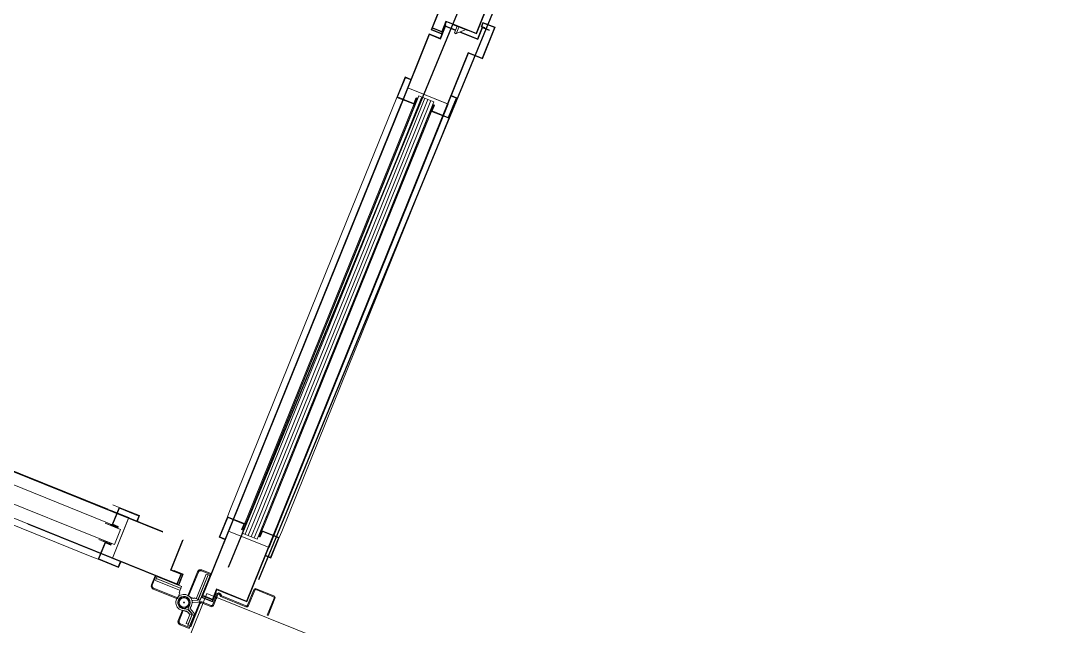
# Model space of a CAD drawing. Header units: centimetres. Extents: x 139057 to 200038, y 34824 to 80516.
# Drawn here: x 165461.4 to 165619.9, y 54799.2 to 54892.2 of the extents above; entities that cross this region are included whole.
import ezdxf

# ---------------------------------------------------------------- set-up
doc = ezdxf.new("R2010")
doc.units = ezdxf.units.CM
doc.header["$LTSCALE"] = 100
for name, pattern in [('HIDDEN', [0.5, 0.25, -0.25]), ('TRATTEGGIATA', [0.75, 0.5, -0.25]), ('TRATTO-PUNTO', [1, 0.5, -0.25, 0, -0.25])]:
    doc.linetypes.add(name, pattern=pattern)
doc.layers.get('0').update_dxf_attribs({"lineweight": 0})
doc.layers.add('430_TAVOLATI_001-AM_0', color=3, linetype='Continuous', lineweight=0)
doc.layers.add('441_SERRAMENTI_001-AM_0', color=1, linetype='Continuous', lineweight=0)
doc.layers.add('_s_09_Perimetro_proprietà', color=40, linetype='Continuous')
doc.layers.add('A-SOGLIE', color=1, linetype='Continuous')
pattern_1 = [(315, (-309.5877, 5364.753), (2.6516504, 2.6516504), []), (315, (-309.5877, 5362.101), (2.6516504, 2.6516504), [1.875, -0.9375])]
pattern_2 = [(45, (-309.5877, -5342.753), (2.6516504, -2.6516504), []), (45, (-309.5877, -5340.101), (2.6516504, -2.6516504), [1.875, -0.9375])]
pattern_3 = [(225, (3170.2874, 5364.753), (-2.6516504, 2.6516504), []), (225, (3170.2874, 5362.101), (-2.6516504, 2.6516504), [1.875, -0.9375])]
pattern_4 = [(135, (3170.2874, -5342.753), (-2.6516504, -2.6516504), []), (135, (3170.2874, -5340.101), (-2.6516504, -2.6516504), [1.875, -0.9375])]

# ---------------------------------------------------------------- blocks, each defined once
blk = doc.blocks.new('COPRITESTA2C')
for p, q in [((0, 0), (44, 0)), ((0, 0), (0, -10)), ((44, 0), (44, -15)), ((-1, -10), (-1, -20)), ((-1, -10), (0, -10)), ((-1, -20), (39, -20))]:
    blk.add_line(p, q)
at = {"linetype": 'TRATTEGGIATA', "ltscale": 10}
for p, q in [((42.5, 0), (42.5, -15)), ((-1, -18.5), (39, -18.5))]:
    blk.add_line(p, q, dxfattribs=at)
blk.add_arc((39, -15), 5, 270, 0)
blk.add_arc((39, -15), 3.5, 270, 0, dxfattribs=at)
blk = doc.blocks.new('COPRITESTA1C')
for p, q in [((0, 0), (0, -10)), ((0, 0), (21, 0)), ((21, 0), (21, -15)), ((-1, -10), (-1, -20)), ((-1, -10), (0, -10)), ((-1, -20), (16, -20))]:
    blk.add_line(p, q)
at = {"linetype": 'TRATTEGGIATA', "ltscale": 10}
for p, q in [((19.5, 0), (19.5, -15)), ((-1, -18.5), (16, -18.5))]:
    blk.add_line(p, q, dxfattribs=at)
blk.add_arc((16, -15), 3.5, 270, 0, dxfattribs=at)
blk.add_arc((16, -15), 5, 270, 0)
blk = doc.blocks.new('MSG09.2af.EH')
at = {"linetype": 'Continuous', "ltscale": 10}
h = blk.add_hatch(dxfattribs=at)
h.set_pattern_fill('ANSI33', color=256, scale=15, angle=270, style=0)
h.set_pattern_definition(pattern_2)
h.paths.add_polyline_path([(1085.3, 25.4), (1085.3, 23.9), (1072.8, 23.9), (1072.8, 25.4)])
h = blk.add_hatch(dxfattribs=at)
h.set_pattern_fill('ANSI33', color=256, scale=15, angle=270, style=0)
h.set_pattern_definition(pattern_2)
h.paths.add_polyline_path([(1085.3, 25.4), (1085.3, 23.9), (1072.8, 23.9), (1072.8, 25.4)])
h = blk.add_hatch(dxfattribs=at)
h.set_pattern_fill('ANSI33', color=256, scale=15, angle=90, style=0)
h.set_pattern_definition(pattern_4)
h.paths.add_polyline_path([(1775.4, 25.4), (1775.4, 23.9), (1787.9, 23.9), (1787.9, 25.4)])
h = blk.add_hatch(dxfattribs=at)
h.set_pattern_fill('ANSI33', color=256, scale=15, angle=90, style=0)
h.set_pattern_definition(pattern_4)
h.paths.add_polyline_path([(1775.4, 25.4), (1775.4, 23.9), (1787.9, 23.9), (1787.9, 25.4)])
h = blk.add_hatch(dxfattribs=at)
h.set_pattern_fill('ANSI33', color=256, scale=15, angle=270, style=0)
h.set_pattern_definition(pattern_1)
h.paths.add_polyline_path([(1072.8, -3.4), (1072.8, -1.9), (1085.3, -1.9), (1085.3, -3.4)])
h = blk.add_hatch(dxfattribs=at)
h.set_pattern_fill('ANSI33', color=256, scale=15, angle=270, style=0)
h.set_pattern_definition(pattern_1)
h.paths.add_polyline_path([(1072.8, -3.4), (1072.8, -1.9), (1085.3, -1.9), (1085.3, -3.4)])
h = blk.add_hatch(dxfattribs=at)
h.set_pattern_fill('ANSI33', color=256, scale=15, angle=90, style=0)
h.set_pattern_definition(pattern_3)
h.paths.add_polyline_path([(1787.9, -3.4), (1787.9, -1.9), (1775.4, -1.9), (1775.4, -3.4)])
h = blk.add_hatch(dxfattribs=at)
h.set_pattern_fill('ANSI33', color=256, scale=15, angle=90, style=0)
h.set_pattern_definition(pattern_3)
h.paths.add_polyline_path([(1787.9, -3.4), (1787.9, -1.9), (1775.4, -1.9), (1775.4, -3.4)])
at = {"linetype": 'HIDDEN', "ltscale": 10}
h = blk.add_hatch(dxfattribs=at)
h.set_pattern_fill('ANSI33', color=256, scale=15, angle=180, style=0)
h.set_pattern_definition([(225, (7223.639, 1200.8737), (2.6516504, -2.6516504), []), (225, (7220.9875, 1200.8737), (2.6516504, -2.6516504), [1.875, -0.9375])])
h.paths.add_polyline_path([(1855.5, -194), (1857, -194), (1857, -181.5), (1855.5, -181.5)])
h = blk.add_hatch(dxfattribs=at)
h.set_pattern_fill('ANSI33', color=256, scale=15, angle=180, style=0)
h.set_pattern_definition([(315, (-3483.8665, 1200.8737), (-2.6516504, -2.6516504), []), (315, (-3481.215, 1200.8737), (-2.6516504, -2.6516504), [1.875, -0.9375])])
h.paths.add_polyline_path([(1884.3, -181.5), (1882.8, -181.5), (1882.8, -194), (1884.3, -194)])
at = {"linetype": 'Continuous', "ltscale": 10}
for p, q in [((1863.9, 79.8), (1863.9, 50.7)), ((1865.4, 50.7), (1865.4, 79.8)), ((1895.4, 82.8), (1866.9, 82.8)), ((1866.9, 81.2), (1895.4, 81.2)), ((1866.9, 81.2), (1895.4, 81.2)), ((1895.4, 81.2), (1895.4, 82.8)), ((979.2, 67.6), (927.2, 67.6)), ((927.2, 67.6), (927.2, 47.6)), ((979.2, 67.6), (927.2, 67.6)), ((927.2, 67.6), (927.2, 47.6)), ((978.4, 66.8), (928, 66.8)), ((928, 66.8), (928, 48.4)), ((978.4, 66.8), (928, 66.8)), ((928, 66.8), (928, 48.4)), ((978.4, 66.8), (978.4, 43.9)), ((978.4, 66.8), (978.4, 43.9)), ((979.2, 67.6), (979.2, 44.8)), ((979.2, 67.6), (979.2, 44.8)), ((934.2, 47.6), (927.2, 47.6)), ((934.2, 47.6), (927.2, 47.6)), ((933.4, 48.4), (928, 48.4)), ((933.4, 48.4), (928, 48.4)), ((934.2, 53.1), (933.4, 53.1)), ((933.4, 53.1), (933.4, 48.4)), ((933.4, 53.1), (933.4, 48.4)), ((934.2, 53.1), (933.4, 53.1)), ((935, 60.9), (934.2, 60.9)), ((934.2, 49.1), (934.2, 60.9)), ((934.2, 49.1), (934.2, 60.9)), ((935, 60.9), (934.2, 60.9)), ((934.2, 53.1), (934.2, 47.6)), ((934.2, 53.1), (934.2, 47.6)), ((953.6, 49.1), (934.2, 49.1)), ((953.6, 49.1), (934.2, 49.1)), ((935, 49.9), (935, 60.9)), ((935, 49.9), (935, 60.9)), ((954.4, 49.9), (935, 49.9)), ((954.4, 49.9), (935, 49.9)), ((953.6, 20.6), (953.6, 49.1)), ((953.6, 20.6), (953.6, 49.1)), ((954.4, 19.7), (954.4, 49.9)), ((954.4, 19.7), (954.4, 49.9)), ((1049.4, 53.9), (1083.4, 53.9)), ((1049.4, 44.9), (1049.4, 53.9)), ((1049.4, 44.9), (1049.4, 53.9)), ((1049.4, 53.9), (1083.4, 53.9)), ((1050.4, 52.9), (1082.4, 52.9)), ((1050.4, 44.9), (1050.4, 52.9)), ((1050.4, 44.9), (1050.4, 52.9)), ((1050.4, 52.9), (1082.4, 52.9)), ((1082.4, 26.4), (1082.4, 52.9)), ((1082.4, 26.4), (1082.4, 52.9)), ((1083.4, 53.9), (1286.4, 53.9)), ((1083.4, 53.9), (1286.4, 53.9)), ((1083.4, 25.4), (1083.4, 53.9)), ((1083.4, 25.4), (1083.4, 53.9)), ((1286.4, 53.9), (1767.5, 53.9)), ((1286.4, 53.9), (1767.5, 53.9)), ((1767.5, 53.9), (1777.9, 53.9)), ((1767.5, 53.9), (1777.9, 53.9)), ((1777.9, 25.4), (1777.9, 53.9)), ((1777.9, 53.9), (1811.9, 53.9)), ((1777.9, 53.9), (1811.9, 53.9)), ((1777.9, 25.4), (1777.9, 53.9)), ((1778.9, 26.4), (1778.9, 52.9)), ((1810.9, 52.9), (1778.9, 52.9)), ((1810.9, 52.9), (1778.9, 52.9)), ((1778.9, 26.4), (1778.9, 52.9)), ((1810.9, 44.9), (1810.9, 52.9)), ((1810.9, 44.9), (1810.9, 52.9)), ((1811.9, 44.9), (1811.9, 53.9)), ((1811.9, 44.9), (1811.9, 53.9)), ((1892.4, 49.2), (1866.9, 49.2)), ((1866.9, 47.7), (1892.4, 47.7)), ((947.4, 44.8), (48.5, 44.8)), ((947.4, 44.8), (48.5, 44.8)), ((946.6, 43.9), (49, 43.9)), ((946.6, 43.9), (49, 43.9)), ((946.6, 43.9), (946.6, -5.8)), ((946.6, 43.9), (946.6, -5.8)), ((947.4, 44.8), (947.4, -4.9)), ((947.4, 44.8), (947.4, -4.9)), ((978.4, 43.9), (1614.1, 43.9)), ((978.4, 43.9), (1614.1, 43.9)), ((979.2, 44.8), (1613.6, 44.8)), ((979.2, 44.8), (1613.6, 44.8)), ((1049.4, 44.9), (1050.4, 44.9)), ((1049.4, 44.9), (1050.4, 44.9)), ((1063.4, 45), (1063.4, -22)), ((1063.4, 45), (1063.4, -22)), ((1063.4, -22), (1063.4, 43.9)), ((1063.4, -22), (1063.4, 43.9)), ((1103.9, 44.8), (1887.9, 44.8)), ((1103.9, 44.8), (1887.9, 44.8)), ((1104.4, 43.9), (1887.1, 43.9)), ((1104.4, 43.9), (1887.1, 43.9)), ((1763.8, 45), (1286.4, 45)), ((1763.8, 45), (1286.4, 45)), ((1797.8, -22), (1797.8, 45)), ((1797.8, -22), (1797.8, 45)), ((1797.8, 43.9), (1797.8, -22)), ((1797.8, 43.9), (1797.8, -22)), ((1811.9, 44.9), (1810.9, 44.9)), ((1811.9, 44.9), (1810.9, 44.9)), ((1887.1, 43.9), (1887.1, -5.8)), ((1887.1, 43.9), (1887.1, -5.8)), ((1887.9, 44.8), (1887.9, -4.9)), ((1887.9, 44.8), (1887.9, -4.9)), ((1893.9, 46.2), (1893.9, 5.7)), ((1895.4, 5.7), (1895.4, 46.2)), ((1068.4, 23.5), (1286.4, 23.5)), ((1068.4, -1.5), (1068.4, 23.5)), ((1068.4, -1.5), (1068.4, 23.5)), ((1068.4, 23.5), (1286.4, 23.5)), ((1068.4, 18.5), (1286.4, 18.5)), ((1068.4, 18.5), (1286.4, 18.5)), ((1286.4, 25.4), (1072.8, 25.4)), ((1072.8, 23.9), (1072.8, 25.4)), ((1072.8, 23.9), (1072.8, 25.4)), ((1286.4, 25.4), (1072.8, 25.4)), ((1072.8, 23.9), (1286.4, 23.9)), ((1072.8, 23.9), (1286.4, 23.9)), ((1073.4, 25.4), (1073.4, 26.4)), ((1073.4, 26.4), (1082.4, 26.4)), ((1073.4, 26.4), (1082.4, 26.4)), ((1073.4, 25.4), (1073.4, 26.4)), ((1073.4, 25.4), (1083.4, 25.4)), ((1073.4, 25.4), (1083.4, 25.4)), ((1085.3, 23.9), (1085.3, 25.4)), ((1085.3, 23.9), (1085.3, 25.4)), ((1767.5, 25.4), (1286.4, 25.4)), ((1767.5, 25.4), (1286.4, 25.4)), ((1286.4, 23.9), (1767.5, 23.9)), ((1286.4, 23.9), (1767.5, 23.9)), ((1286.4, 23.5), (1767.5, 23.5)), ((1286.4, 23.5), (1767.5, 23.5)), ((1286.4, 18.5), (1767.5, 18.5)), ((1286.4, 18.5), (1767.5, 18.5)), ((1775.4, 25.4), (1767.5, 25.4)), ((1775.4, 25.4), (1767.5, 25.4)), ((1767.5, 23.9), (1775.8, 23.9)), ((1767.5, 23.9), (1775.8, 23.9)), ((1767.5, 23.5), (1792.8, 23.5)), ((1767.5, 23.5), (1792.8, 23.5)), ((1767.5, 18.5), (1792.8, 18.5)), ((1767.5, 18.5), (1792.8, 18.5)), ((1787.9, 25.4), (1775.4, 25.4)), ((1775.4, 23.9), (1775.4, 25.4)), ((1775.4, 23.9), (1775.4, 25.4)), ((1787.9, 25.4), (1775.4, 25.4)), ((1787.9, 23.9), (1775.4, 23.9)), ((1787.9, 23.9), (1775.4, 23.9)), ((1787.9, 25.4), (1777.9, 25.4)), ((1787.9, 25.4), (1777.9, 25.4)), ((1787.9, 26.4), (1778.9, 26.4)), ((1787.9, 26.4), (1778.9, 26.4)), ((1787.9, 25.4), (1787.9, 26.4)), ((1787.9, 25.4), (1787.9, 26.4)), ((1787.9, 23.9), (1787.9, 25.4)), ((1787.9, 23.9), (1787.9, 25.4)), ((1792.8, -1.5), (1792.8, 23.5)), ((1792.8, -1.5), (1792.8, 23.5)), ((953.6, -4.2), (953.6, 12.9)), ((953.6, -4.2), (953.6, 12.9)), ((954.4, -3.4), (954.4, 12.9)), ((954.4, -3.4), (954.4, 12.9)), ((1068.4, 13.5), (1286.4, 13.5)), ((1068.4, 13.5), (1286.4, 13.5)), ((1068.4, 8.5), (1286.4, 8.5)), ((1068.4, 8.5), (1286.4, 8.5)), ((1068.4, 3.5), (1286.4, 3.5)), ((1068.4, 3.5), (1286.4, 3.5)), ((1286.4, 13.5), (1767.5, 13.5)), ((1286.4, 13.5), (1767.5, 13.5)), ((1286.4, 8.5), (1767.5, 8.5)), ((1286.4, 8.5), (1767.5, 8.5)), ((1286.4, 3.5), (1767.5, 3.5)), ((1286.4, 3.5), (1767.5, 3.5)), ((1767.5, 13.5), (1792.8, 13.5)), ((1767.5, 13.5), (1792.8, 13.5)), ((1767.5, 8.5), (1792.8, 8.5)), ((1767.5, 8.5), (1792.8, 8.5)), ((1767.5, 3.5), (1792.8, 3.5)), ((1767.5, 3.5), (1792.8, 3.5)), ((1893.6, 4.9), (1891.9, 2.5)), ((1893.1, 1.6), (1894.8, 4)), ((963.7, -5.8), (946.6, -5.8)), ((963.7, -5.8), (946.6, -5.8)), ((964.5, -4.9), (947.4, -4.9)), ((964.5, -4.9), (947.4, -4.9)), ((952.1, -4.1), (967.4, -4.1)), ((952.1, -4.1), (952.1, -4.9)), ((952.1, -4.1), (952.1, -4.9)), ((952.1, -4.1), (967.4, -4.1)), ((952.1, -4.9), (966.6, -4.9)), ((952.1, -4.9), (966.6, -4.9)), ((974.4, -4.2), (953.6, -4.2)), ((974.4, -4.2), (953.6, -4.2)), ((975.2, -3.4), (954.4, -3.4)), ((975.2, -3.4), (954.4, -3.4)), ((963.7, -5.8), (963.7, -20.8)), ((963.7, -5.8), (963.7, -20.8)), ((964.5, -4.9), (964.5, -20.8)), ((964.5, -4.9), (964.5, -20.8)), ((966.6, -4.9), (966.6, -21.4)), ((966.6, -4.9), (966.6, -21.4)), ((967.4, -4.1), (967.4, -22.2)), ((967.4, -4.1), (967.4, -22.2)), ((974.4, -22.2), (974.4, -4.2)), ((974.4, -22.2), (974.4, -4.2)), ((975.2, -21.4), (975.2, -3.4)), ((975.2, -21.4), (975.2, -3.4)), ((1068.4, -1.5), (1286.4, -1.5)), ((1068.4, -1.5), (1286.4, -1.5)), ((1286.4, -1.9), (1072.8, -1.9)), ((1072.8, -1.9), (1072.8, -3.4)), ((1072.8, -1.9), (1072.8, -3.4)), ((1286.4, -1.9), (1072.8, -1.9)), ((1072.8, -3.4), (1286.4, -3.4)), ((1072.8, -3.4), (1286.4, -3.4)), ((1073.4, -3.4), (1073.4, -4.4)), ((1073.4, -3.4), (1083.4, -3.4)), ((1073.4, -3.4), (1083.4, -3.4)), ((1073.4, -3.4), (1073.4, -4.4)), ((1073.4, -4.4), (1082.4, -4.4)), ((1073.4, -4.4), (1082.4, -4.4)), ((1082.4, -4.4), (1082.4, -31)), ((1082.4, -4.4), (1082.4, -31)), ((1083.4, -3.4), (1083.4, -32)), ((1083.4, -3.4), (1083.4, -32)), ((1085.3, -1.9), (1085.3, -3.4)), ((1085.3, -1.9), (1085.3, -3.4)), ((1286.4, -1.5), (1767.5, -1.5)), ((1286.4, -1.5), (1767.5, -1.5)), ((1767.5, -1.9), (1286.4, -1.9)), ((1767.5, -1.9), (1286.4, -1.9)), ((1286.4, -3.4), (1767.5, -3.4)), ((1286.4, -3.4), (1767.5, -3.4)), ((1767.5, -1.5), (1792.8, -1.5)), ((1767.5, -1.5), (1792.8, -1.5)), ((1775.4, -1.9), (1767.5, -1.9)), ((1775.4, -1.9), (1767.5, -1.9)), ((1767.5, -3.4), (1775.4, -3.4)), ((1767.5, -3.4), (1775.4, -3.4)), ((1775.4, -1.9), (1775.4, -3.4)), ((1787.9, -1.9), (1775.4, -1.9)), ((1787.9, -1.9), (1775.4, -1.9)), ((1775.4, -1.9), (1775.4, -3.4)), ((1787.9, -3.4), (1775.4, -3.4)), ((1787.9, -3.4), (1775.4, -3.4)), ((1777.9, -3.4), (1777.9, -32)), ((1787.9, -3.4), (1777.9, -3.4)), ((1787.9, -3.4), (1777.9, -3.4)), ((1777.9, -3.4), (1777.9, -32)), ((1778.9, -4.4), (1778.9, -31)), ((1787.9, -4.4), (1778.9, -4.4)), ((1787.9, -4.4), (1778.9, -4.4)), ((1778.9, -4.4), (1778.9, -31)), ((1787.9, -1.9), (1787.9, -3.4)), ((1787.9, -1.9), (1787.9, -3.4)), ((1787.9, -3.4), (1787.9, -4.4)), ((1787.9, -3.4), (1787.9, -4.4)), ((1887.1, -5.8), (1904.2, -5.8)), ((1887.1, -5.8), (1904.2, -5.8)), ((1887.9, -4.9), (1905, -4.9)), ((1887.9, -4.9), (1905, -4.9)), ((1907.9, -4.1), (1892.5, -4.1)), ((1892.5, -4.1), (1892.5, -4.9)), ((1892.5, -4.1), (1892.5, -4.9)), ((1907.9, -4.1), (1892.5, -4.1)), ((1907, -4.9), (1892.5, -4.9)), ((1907, -4.9), (1892.5, -4.9)), ((1912.4, -0.8), (1894.3, -0.8)), ((1894.3, -2.3), (1912.4, -2.3)), ((1904.2, -5.8), (1904.2, -20.8)), ((1904.2, -5.8), (1904.2, -20.8)), ((1905, -4.9), (1905, -20.8)), ((1905, -4.9), (1905, -20.8)), ((1907, -4.9), (1907, -21.4)), ((1907, -4.9), (1907, -21.4)), ((1907.9, -4.1), (1907.9, -22.2)), ((1907.9, -4.1), (1907.9, -22.2)), ((1913.1, -0.8), (1912.4, -0.8)), ((1913.9, -19.2), (1913.9, -3.8)), ((1915.4, -19.2), (1915.4, -3.8)), ((159, -21.4), (966.6, -21.4)), ((159, -21.4), (966.6, -21.4)), ((159.4, -22.2), (967.4, -22.2)), ((159.4, -22.2), (967.4, -22.2)), ((964.5, -20.8), (963.7, -20.8)), ((964.5, -20.8), (963.7, -20.8)), ((1103.7, -22.2), (974.4, -22.2)), ((1103.7, -22.2), (974.4, -22.2)), ((1103.3, -21.4), (975.2, -21.4)), ((1103.3, -21.4), (975.2, -21.4)), ((1049.4, -23), (1049.4, -32)), ((1049.4, -23), (1050.4, -23)), ((1049.4, -23), (1050.4, -23)), ((1049.4, -23), (1049.4, -32)), ((1050.4, -23), (1050.4, -31)), ((1050.4, -23), (1050.4, -31)), ((1050.4, -31), (1082.4, -31)), ((1050.4, -31), (1082.4, -31)), ((1907, -21.4), (1089.5, -21.4)), ((1907, -21.4), (1089.5, -21.4)), ((1907.9, -22.2), (1089.8, -22.2)), ((1907.9, -22.2), (1089.8, -22.2)), ((1810.9, -31), (1778.9, -31)), ((1810.9, -31), (1778.9, -31)), ((1811.9, -23), (1810.9, -23)), ((1810.9, -23), (1810.9, -31)), ((1810.9, -23), (1810.9, -31)), ((1811.9, -23), (1810.9, -23)), ((1811.9, -23), (1811.9, -32)), ((1811.9, -23), (1811.9, -32)), ((1955.8, -20.8), (1916.9, -20.8)), ((1916.9, -22.2), (1955.8, -22.2)), ((1049.4, -32), (1083.4, -32)), ((1049.4, -32), (1083.4, -32)), ((1286.4, -32), (1083.4, -32)), ((1286.4, -32), (1083.4, -32)), ((1767.5, -32), (1286.4, -32)), ((1767.5, -32), (1286.4, -32)), ((1777.9, -32), (1767.5, -32)), ((1777.9, -32), (1767.5, -32)), ((1811.9, -32), (1777.9, -32)), ((1811.9, -32), (1777.9, -32))]:
    blk.add_line(p, q, dxfattribs=at)
for p, q in [((946.6, 41.4), (946.6, -1.6)), ((946.6, 41.4), (946.6, -1.6)), ((1913.1, -22.8), (1870, -22.8)), ((1913.1, -22.8), (1870, -22.8)), ((1871.8, -25.8), (1871.8, -22.8)), ((1871.8, -25.8), (1871.8, -22.8)), ((1913.1, -25.8), (1871.8, -25.8)), ((1913.1, -25.8), (1871.8, -25.8)), ((1913.1, -26), (1872, -26)), ((1872, -26), (1872, -29)), ((1872, -26), (1872, -29)), ((1913.1, -26), (1872, -26)), ((1911.8, -29), (1872, -29)), ((1911.8, -29), (1872, -29)), ((1915.4, -36.5), (1911.8, -29)), ((1917.7, -34.3), (1913.9, -26.4)), ((1917, -32.8), (1913.9, -26.4)), ((1917.4, -33.2), (1914, -26.3)), ((1920.1, -31.9), (1916.7, -25)), ((1930.2, -31.9), (1933.6, -25)), ((1932.9, -33.2), (1936.3, -26.3)), ((1934.1, -31.3), (1936.4, -26.4)), ((1934.1, -31.3), (1936.4, -26.4)), ((1936.8, -32.6), (1938.5, -29)), ((1937.2, -22.8), (1955.6, -22.8)), ((1937.2, -25.8), (1955.6, -25.8)), ((1937.2, -26), (1953.6, -26)), ((1938.5, -29), (1953.6, -29)), ((1953.6, -26), (1953.6, -29)), ((1955.6, -25.8), (1955.6, -22.8))]:
    blk.add_line(p, q)
at = {"linetype": 'TRATTEGGIATA', "ltscale": 10}
for p, q in [((1063.4, 45), (1286.4, 45)), ((1063.4, 45), (1286.4, 45)), ((1286.4, 45), (1767.5, 45)), ((1286.4, 45), (1767.5, 45)), ((1767.5, 45), (1797.8, 45)), ((1767.5, 45), (1797.8, 45)), ((1286.4, -22), (1063.4, -22)), ((1286.4, -22), (1063.4, -22)), ((1767.5, -22), (1286.4, -22)), ((1767.5, -22), (1286.4, -22)), ((1797.8, -22), (1767.5, -22)), ((1797.8, -22), (1767.5, -22))]:
    blk.add_line(p, q, dxfattribs=at)
at = {"linetype": 'Continuous'}
for p, q in [((947.6, 30.7), (947.4, 30.7)), ((947.6, 30.7), (947.6, 6.7)), ((947.6, 30.7), (947.6, 30.7)), ((947.6, 30.7), (947.6, 6.7)), ((947.6, 26.4), (948.1, 26.4)), ((947.6, 26.4), (948.1, 26.4)), ((947.6, 15.9), (958.6, 15.9)), ((947.6, 15.9), (958.6, 15.9)), ((948.1, 26.4), (958.1, 15.9)), ((948.1, 26.4), (958.1, 15.9)), ((958.6, 15.9), (958.6, 12.9)), ((958.6, 15.9), (958.6, 12.9)), ((947.6, 6.7), (947.4, 6.7)), ((947.6, 6.7), (947.4, 6.7)), ((947.6, 12.9), (958.6, 12.9)), ((947.6, 12.9), (958.6, 12.9)), ((1923.9, -44.3), (1926.4, -44.3)), ((1925.1, -45.5), (1925.1, -43))]:
    blk.add_line(p, q, dxfattribs=at)
at = {"ltscale": 10}
for p in [(1900.3, 0), (1901, -0.8)]:
    blk.add_line(p, (1900.3, -0.8), dxfattribs=at)
at = {"linetype": 'HIDDEN', "ltscale": 10}
for p, q in [((1885, -61.6), (1903.1, -61.6)), ((1885, -61.6), (1885, -76.9)), ((1885.8, -62.4), (1902.3, -62.4)), ((1885.8, -62.4), (1885.8, -76.9)), ((1902.3, -62.4), (1902.3, -880)), ((1903.1, -61.6), (1903.1, -879.6)), ((1903.6, -56.3), (1903.6, -99.4)), ((1906.6, -56.3), (1906.6, -97.6)), ((1906.8, -56.3), (1906.8, -97.4)), ((1909.8, -57.7), (1909.8, -97.4)), ((1885, -76.9), (1885.8, -76.9)), ((1885.8, -64.4), (1901.6, -64.4)), ((1885.8, -81.5), (1885.8, -64.4)), ((1886.6, -65.2), (1901.6, -65.2)), ((1886.6, -82.3), (1886.6, -65.2)), ((1836.1, -865.5), (1836.1, -81.5)), ((1836.1, -81.5), (1885.8, -81.5)), ((1836.9, -865), (1836.9, -82.3)), ((1836.9, -82.3), (1886.6, -82.3)), ((1906.6, -97.6), (1903.6, -97.6)), ((1906.8, -97.4), (1909.8, -97.4)), ((1826.9, -191.5), (1826.9, -157.5)), ((1835.9, -157.5), (1826.9, -157.5)), ((1835.9, -157.5), (1835.9, -158.5)), ((1903.8, -157.5), (1912.8, -157.5)), ((1903.8, -157.5), (1903.8, -158.5)), ((1912.8, -157.5), (1912.8, -191.5)), ((1835.9, -158.5), (1827.9, -158.5)), ((1827.9, -158.5), (1827.9, -190.5)), ((1835.8, -201.9), (1835.8, -171.6)), ((1902.8, -171.6), (1835.8, -171.6)), ((1836.9, -171.6), (1902.8, -171.6)), ((1902.8, -171.6), (1902.8, -201.9)), ((1903.8, -158.5), (1911.8, -158.5)), ((1911.8, -158.5), (1911.8, -190.5)), ((1854.5, -181.5), (1854.5, -190.5)), ((1855.5, -181.5), (1854.5, -181.5)), ((1857, -181.5), (1855.5, -181.5)), ((1855.5, -181.5), (1855.5, -194)), ((1855.5, -181.5), (1855.5, -191.5)), ((1857, -181.5), (1857, -194)), ((1882.4, -176.6), (1857.4, -176.6)), ((1857.4, -201.9), (1857.4, -176.6)), ((1882.4, -201.9), (1882.4, -176.6)), ((1882.8, -181.5), (1882.8, -194)), ((1882.8, -181.5), (1884.3, -181.5)), ((1884.3, -181.5), (1884.3, -194)), ((1884.3, -181.5), (1884.3, -191.5)), ((1884.3, -181.5), (1885.3, -181.5)), ((1885.3, -181.5), (1885.3, -190.5)), ((1855.5, -191.5), (1826.9, -191.5)), ((1826.9, -201.9), (1826.9, -191.5)), ((1826.9, -683), (1826.9, -201.9)), ((1854.5, -190.5), (1827.9, -190.5)), ((1835.8, -683), (1835.8, -201.9)), ((1835.8, -205.6), (1835.8, -683)), ((1857, -194), (1855.5, -194)), ((1855.5, -194), (1855.5, -201.9)), ((1855.5, -201.9), (1855.5, -683)), ((1857, -201.9), (1857, -193.6)), ((1857, -683), (1857, -201.9)), ((1857.4, -683), (1857.4, -201.9)), ((1882.4, -683), (1882.4, -201.9)), ((1882.8, -194), (1884.3, -194)), ((1882.8, -194), (1882.8, -201.9)), ((1882.8, -201.9), (1882.8, -683)), ((1884.3, -191.5), (1912.8, -191.5)), ((1884.3, -201.9), (1884.3, -194)), ((1884.3, -683), (1884.3, -201.9)), ((1885.3, -190.5), (1911.8, -190.5)), ((1902.8, -201.9), (1902.8, -683)), ((1912.8, -191.5), (1912.8, -201.9)), ((1912.8, -201.9), (1912.8, -683))]:
    blk.add_line(p, q, dxfattribs=at)
for radius in [9, 7.5, 7.25]:
    blk.add_circle((1925.1, -44.3), radius)
at = {"linetype": 'Continuous', "ltscale": 10}
for centre, radius, start, end in [((1866.9, 79.8), 3, 90, 180), ((1866.9, 79.8), 1.5, 90, 180), ((1866.9, 50.7), 3, 180, 270), ((1866.9, 50.7), 1.5, 180, 270), ((1892.4, 46.2), 3, 0, 90), ((1892.4, 46.2), 1.5, 0, 90), ((1894.3, 0.7), 3, 145, 270), ((1894.3, 0.7), 1.5, 145, 270), ((1892.4, 5.7), 1.5, 325, 0), ((1892.4, 5.7), 3, 325, 0), ((1912.4, -3.8), 3, 0, 90), ((1912.4, -3.8), 1.5, 0, 90), ((1916.9, -19.2), 3, 180, 270), ((1916.9, -19.2), 1.5, 180, 270)]:
    blk.add_arc(centre, radius, start, end, dxfattribs=at)
at = {"linetype": 'HIDDEN', "ltscale": 10}
blk.add_arc((1925.1, -44.3), 1004.2, 178.7439, 263.6071, dxfattribs=at)
for centre, radius, start, end in [((1913.1, -26.8), 4, 25.7983, 90), ((1913.1, -26.8), 1, 25.7983, 90), ((1913.1, -26.8), 0.8, 25.7983, 90), ((1944, -36.1), 11, 154.2017, 203.3975), ((1937.2, -26.8), 4, 90, 154.2017), ((1937.2, -26.8), 1, 90, 154.2017), ((1937.2, -26.8), 0.8, 90, 154.2017), ((1925.1, -44.3), 12.5, 71.88, 23.3975), ((1925.1, -44.3), 9.5, 71.88, 23.3975), ((1921, -31.4), 4, 205.7983, 221.0054), ((1921, -31.4), 1, 205.7983, 288.12), ((1929.3, -31.4), 4, 251.88, 334.2017), ((1929.3, -31.4), 1, 251.88, 334.2017), ((1944, -36.1), 8, 154.2017, 203.3975)]:
    blk.add_arc(centre, radius, start, end)
blk.add_point((1691, 45))
blk.add_point((1691, 45))
blk.add_point((1691, 45))
blk.add_point((1691, 45))
blk.add_point((1691, 45))
blk.add_point((1691, 45))
blk.add_point((1691, 45))
blk.add_point((1691, 45))
at = {"linetype": 'HIDDEN'}
blk.add_point((1835.8, -278.4), dxfattribs=at)
blk.add_point((1835.8, -278.4), dxfattribs=at)
blk.add_point((1835.8, -278.4), dxfattribs=at)
blk.add_point((1835.8, -278.4), dxfattribs=at)
at = {"linetype": 'Continuous', "ltscale": 10, "xscale": -1}
blk.add_blockref('COPRITESTA2C', (1912.5, -22.8), dxfattribs=at)
blk.add_blockref('COPRITESTA2C', (1912.5, -22.8), dxfattribs=at)
at = {"linetype": 'Continuous', "ltscale": 10}
blk.add_blockref('COPRITESTA1C', (1937.9, -22.2), dxfattribs=at)
at = {"linetype": 'HIDDEN', "ltscale": 10, "xscale": -1, "rotation": 90}
blk.add_blockref('COPRITESTA2C', (1903.6, -56.9), dxfattribs=at)

msp = doc.modelspace()

# ---------------------------------------------------------------- linework, layer by layer
at = {"layer": '430_TAVOLATI_001-AM_0'}
msp.add_line((165490.03, 54804.24, 0), (165508.58, 54796.77, 0), dxfattribs=at)
for centre, radius, start, end in [((170619.73, 52724.54, 0), 5313.09, 142.00115, 171.35052), ((170619.73, 52724.54, 0), 5293.09, 141.9324, 171.26488), ((171334.79, 52451.31, 0), 6300.6, 158.071703, 158.836213)]:
    msp.add_arc(centre, radius, start, end, dxfattribs=at)
at = {"layer": '_s_09_Perimetro_proprietà', "linetype": 'TRATTO-PUNTO', "ltscale": 200, "const_width": 40, "elevation": 0}
msp.add_lwpolyline([(165367.07, 53523.58, -0.128765), (166432.89, 55995.52), (166450.11, 56355.57), (166513.79, 56428.4), (166644.15, 56567), (166779.21, 56701.01), (166870.36, 56786.55), (166968.74, 56858.73), (167073.1, 56921.96), (167182.41, 56975.64), (167296.01, 57019.49), (167429.04, 57050.38), (167462.97, 57004.98), (168095.64, 57004.94, 0.140275), (168375.65, 57136.35), (168535.34, 57602.06)], format="xyb", dxfattribs=at)
at = {"layer": 'A-SOGLIE'}
for p, q in [((165493.35, 54808.28, 0), (165562.11, 54974.86, 0)), ((165497.98, 54806.38, 0), (165566.73, 54972.95, 0))]:
    msp.add_line(p, q, dxfattribs=at)

# ---------------------------------------------------------------- block references
at = {"layer": '441_SERRAMENTI_001-AM_0', "xscale": 0.1, "yscale": 0.1, "zscale": 0.1, "rotation": 248.0090994269731}
msp.add_blockref('MSG09.2af.EH', (165562.71, 54979.71, 0), dxfattribs=at)

doc.saveas('drawing.dxf')
